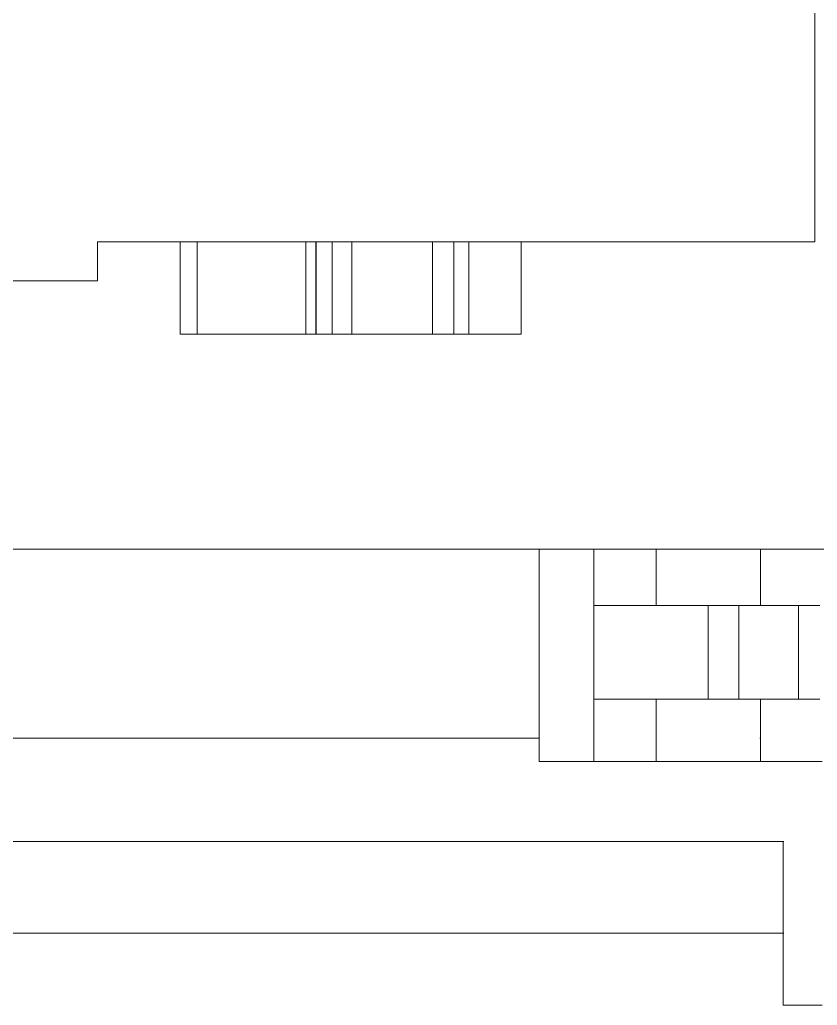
# Model space of a CAD drawing. Header units: millimetres. Extents: x -280308 to 6402717, y -14 to 2073074.
# Drawn here: x -38551.7 to -38367.5, y 639361.7 to 639589.4 of the extents above; entities that cross this region are included whole.
import ezdxf

# ---------------------------------------------------------------- set-up
doc = ezdxf.new("R2010")
doc.units = ezdxf.units.MM
doc.layers.get('0').update_dxf_attribs({"lineweight": 0})
doc.layers.add('A-FURN-EQPM', color=177, linetype='Continuous', lineweight=0)
doc.layers.add('SectionCutEdges', color=7, linetype='Continuous', lineweight=35, true_color=0xa5aeb1)

# ---------------------------------------------------------------- blocks, each defined once
blk = doc.blocks.new('A$Cc6df37c2')
at = {"color": 0, "linetype": 'ByBlock', "lineweight": -2}
for p, q in [((-146.56, -154.5), (-146.56, -175.8)), ((-142.69, -154.5), (-142.69, -175.8)), ((-117.55, -154.5), (-117.55, -175.8)), ((-115.22, -154.5), (-115.18, -154.5)), ((-115.22, -154.5), (-115.22, -175.8)), ((-115.18, -154.5), (-115.18, -175.8)), ((-111.49, -154.5), (-111.49, -175.8)), ((-106.94, -154.5), (-106.94, -175.8)), ((-88.33, -154.5), (-88.33, -175.8)), ((-83.36, -154.5), (-83.36, -175.8)), ((-79.95, -154.5), (-79.95, -175.8)), ((-67.86, -154.5), (-67.86, -175.8)), ((-145.98, -175.8), (-146.56, -175.8)), ((-145.98, -175.8), (-145.31, -175.8)), ((-145.31, -175.8), (-144.57, -175.8)), ((-144.57, -175.8), (-143.83, -175.8)), ((-143.83, -175.8), (-143.14, -175.8)), ((-142.69, -175.8), (-143.14, -175.8)), ((-117.55, -175.8), (-142.69, -175.8)), ((-117.47, -175.8), (-117.55, -175.8)), ((-117.47, -175.8), (-117.28, -175.8)), ((-117.28, -175.8), (-116.16, -175.8)), ((-115.62, -175.8), (-116.16, -175.8)), ((-115.62, -175.8), (-115.24, -175.8)), ((-115.18, -175.8), (-115.24, -175.8)), ((-115.24, -175.8), (-115.22, -175.8)), ((-115.22, -175.8), (-115.18, -175.8)), ((-115.03, -175.8), (-115.18, -175.8)), ((-115.03, -175.8), (-114.37, -175.8)), ((-113.68, -175.8), (-114.37, -175.8)), ((-113.68, -175.8), (-112.96, -175.8)), ((-112.96, -175.8), (-112.23, -175.8)), ((-111.49, -175.8), (-112.23, -175.8)), ((-111.49, -175.8), (-110.79, -175.8)), ((-110.79, -175.8), (-109.66, -175.8)), ((-109.66, -175.8), (-108.64, -175.8)), ((-108.64, -175.8), (-107.78, -175.8)), ((-107.78, -175.8), (-107.11, -175.8)), ((-107.11, -175.8), (-106.94, -175.8)), ((-106.94, -175.8), (-88.33, -175.8)), ((-87.86, -175.8), (-88.33, -175.8)), ((-87.86, -175.8), (-87.56, -175.8)), ((-86.76, -175.8), (-87.56, -175.8)), ((-86.76, -175.8), (-86.28, -175.8)), ((-85.19, -175.8), (-86.28, -175.8)), ((-85.19, -175.8), (-84.6, -175.8)), ((-84.6, -175.8), (-83.99, -175.8)), ((-83.36, -175.8), (-83.99, -175.8)), ((-82.6, -175.8), (-83.36, -175.8)), ((-81.79, -175.8), (-82.6, -175.8)), ((-81.07, -175.8), (-81.79, -175.8)), ((-81.07, -175.8), (-79.95, -175.8)), ((-79.95, -175.8), (-79.7, -175.8)), ((-79.7, -175.8), (-78.68, -175.8)), ((-78.68, -175.8), (-77.92, -175.8)), ((-77.92, -175.8), (-77.02, -175.8)), ((-77.02, -175.8), (-75.98, -175.8)), ((-75.98, -175.8), (-74.83, -175.8)), ((-74.83, -175.8), (-73.56, -175.8)), ((-73.56, -175.8), (-72.22, -175.8)), ((-72.22, -175.8), (-70.8, -175.8)), ((-70.8, -175.8), (-69.34, -175.8)), ((-69.34, -175.8), (-67.86, -175.8)), ((-63.65, -225.45), (-245.35, -225.45)), ((-63.65, -269.11), (-63.65, -225.45)), ((-63.43, -225.45), (-63.65, -225.45)), ((-62.67, -225.45), (-63.43, -225.45)), ((-61.38, -225.45), (-62.67, -225.45)), ((-59.59, -225.45), (-61.38, -225.45)), ((-57.33, -225.45), (-59.59, -225.45)), ((-54.64, -225.45), (-57.33, -225.45)), ((-51.57, -225.45), (-54.64, -225.45)), ((-51.04, -225.45), (-51.57, -225.45)), ((-51.04, -238.53), (-51.04, -225.45)), ((-48.18, -225.45), (-51.04, -225.45)), ((-44.52, -225.45), (-48.18, -225.45)), ((-40.66, -225.45), (-44.52, -225.45)), ((-36.68, -225.45), (-40.66, -225.45)), ((-36.68, -238.53), (-36.68, -225.45)), ((-33.21, -225.45), (-36.68, -225.45)), ((-29.62, -225.45), (-33.21, -225.45)), ((-26.01, -225.45), (-29.62, -225.45)), ((-22.43, -225.45), (-26.01, -225.45)), ((-18.98, -225.45), (-22.43, -225.45)), ((-15.72, -225.45), (-18.98, -225.45)), ((-12.73, -225.45), (-15.72, -225.45)), ((-12.57, -225.45), (-12.73, -225.45)), ((-12.57, -238.53), (-12.57, -225.45)), ((14.65, -225.45), (-12.57, -225.45)), ((-51.04, -260.13), (-51.04, -238.53)), ((-51.04, -238.53), (-48.18, -238.53)), ((-48.18, -238.53), (-44.52, -238.53)), ((-44.52, -238.53), (-40.66, -238.53)), ((-40.66, -238.53), (-36.68, -238.53)), ((-36.68, -238.53), (-33.21, -238.53)), ((-33.21, -238.53), (-29.62, -238.53)), ((-29.62, -238.53), (-26.01, -238.53)), ((-26.01, -238.53), (-24.67, -238.53)), ((-24.67, -260.13), (-24.67, -238.53)), ((-24.67, -238.53), (-24.56, -238.53)), ((-24.13, -238.53), (-24.56, -238.53)), ((-24.13, -238.53), (-23.54, -238.53)), ((-22.82, -238.53), (-23.54, -238.53)), ((-22.43, -238.53), (-22.82, -238.53)), ((-21.96, -238.53), (-22.43, -238.53)), ((-20.99, -238.53), (-21.96, -238.53)), ((-19.92, -238.53), (-20.99, -238.53)), ((-18.98, -238.53), (-19.92, -238.53)), ((-18.78, -238.53), (-18.98, -238.53)), ((-17.57, -238.53), (-18.78, -238.53)), ((-17.57, -238.53), (-15.86, -238.53)), ((-17.57, -260.13), (-17.57, -238.53)), ((-15.86, -238.53), (-15.72, -238.53)), ((-15.72, -238.53), (-14.15, -238.53)), ((-14.15, -238.53), (-12.73, -238.53)), ((-12.73, -238.53), (-12.57, -238.53)), ((-12.57, -238.53), (-12.46, -238.53)), ((-12.46, -238.53), (-10.82, -238.53)), ((-10.82, -238.53), (-9.26, -238.53)), ((-9.26, -238.53), (-7.79, -238.53)), ((-7.79, -238.53), (-6.44, -238.53)), ((-6.44, -238.53), (-5.22, -238.53)), ((-5.22, -238.53), (-4.16, -238.53)), ((-4.16, -238.53), (-3.75, -238.53)), ((-3.75, -238.53), (-3.41, -238.53)), ((-3.75, -260.13), (-3.75, -238.53)), ((-3.41, -238.53), (-2.63, -238.53)), ((-2.63, -238.53), (-1.61, -238.53)), ((-1.61, -238.53), (-0.35, -238.53)), ((-0.35, -238.53), (1.11, -238.53)), ((-51.04, -260.13), (-48.18, -260.13)), ((-51.04, -260.13), (-51.04, -274.53)), ((-48.18, -260.13), (-44.52, -260.13)), ((-44.52, -260.13), (-40.66, -260.13)), ((-40.66, -260.13), (-36.68, -260.13)), ((-36.68, -260.13), (-33.21, -260.13)), ((-36.68, -260.13), (-36.68, -274.53)), ((-33.21, -260.13), (-29.62, -260.13)), ((-29.62, -260.13), (-26.01, -260.13)), ((-26.01, -260.13), (-24.67, -260.13)), ((-24.56, -260.13), (-24.67, -260.13)), ((-24.13, -260.13), (-24.56, -260.13)), ((-23.54, -260.13), (-24.13, -260.13)), ((-22.82, -260.13), (-23.54, -260.13)), ((-22.43, -260.13), (-22.82, -260.13)), ((-21.96, -260.13), (-22.43, -260.13)), ((-20.99, -260.13), (-21.96, -260.13)), ((-19.92, -260.13), (-20.99, -260.13)), ((-18.98, -260.13), (-19.92, -260.13)), ((-18.78, -260.13), (-18.98, -260.13)), ((-17.57, -260.13), (-18.78, -260.13)), ((-17.57, -260.13), (-15.86, -260.13)), ((-15.86, -260.13), (-15.72, -260.13)), ((-15.72, -260.13), (-14.15, -260.13)), ((-14.15, -260.13), (-12.73, -260.13)), ((-12.73, -260.13), (-12.57, -260.13)), ((-12.57, -260.13), (-12.57, -269.11)), ((-12.57, -260.13), (-12.46, -260.13)), ((-12.46, -260.13), (-10.82, -260.13)), ((-10.82, -260.13), (-9.26, -260.13)), ((-9.26, -260.13), (-7.79, -260.13)), ((-7.79, -260.13), (-6.44, -260.13)), ((-6.44, -260.13), (-5.22, -260.13)), ((-5.22, -260.13), (-4.16, -260.13)), ((-4.16, -260.13), (-3.75, -260.13)), ((-3.75, -260.13), (-3.41, -260.13)), ((-3.41, -260.13), (-2.63, -260.13)), ((-2.63, -260.13), (-1.61, -260.13)), ((-1.61, -260.13), (-0.35, -260.13)), ((-0.35, -260.13), (1.11, -260.13)), ((-63.65, -269.11), (-245.35, -269.11)), ((-63.65, -274.53), (-63.65, -269.11)), ((-12.57, -269.11), (-12.73, -269.11)), ((-12.57, -269.11), (-12.57, -274.53)), ((-63.65, -274.53), (-63.43, -274.53)), ((-62.67, -274.53), (-63.43, -274.53)), ((-62.67, -274.53), (-61.38, -274.53)), ((-61.38, -274.53), (-59.59, -274.53)), ((-59.59, -274.53), (-57.33, -274.53)), ((-57.33, -274.53), (-54.64, -274.53)), ((-54.64, -274.53), (-51.57, -274.53)), ((-51.57, -274.53), (-51.04, -274.53)), ((-51.04, -274.53), (-48.18, -274.53)), ((-48.18, -274.53), (-44.52, -274.53)), ((-44.52, -274.53), (-40.66, -274.53)), ((-40.66, -274.53), (-36.68, -274.53)), ((-36.68, -274.53), (-33.21, -274.53)), ((-33.21, -274.53), (-29.62, -274.53)), ((-29.62, -274.53), (-26.01, -274.53)), ((-26.01, -274.53), (-22.43, -274.53)), ((-22.43, -274.53), (-18.98, -274.53)), ((-18.98, -274.53), (-15.72, -274.53)), ((-15.72, -274.53), (-12.73, -274.53)), ((-12.73, -274.53), (-12.57, -274.53)), ((-12.57, -274.53), (-7.13, -274.53)), ((-7.13, -274.53), (-6.37, -274.53)), ((-6.37, -274.53), (-5.08, -274.53)), ((-5.08, -274.53), (-3.29, -274.53)), ((-3.29, -274.53), (-1.03, -274.53)), ((-1.03, -274.53), (1.66, -274.53)), ((-7.35, -293.03), (-301.65, -293.03)), ((-7.13, -293.03), (-7.35, -293.03)), ((-7.35, -293.03), (-7.35, -295.32)), ((-7.35, -297.71), (-7.35, -295.32)), ((-7.35, -300.22), (-7.35, -297.71)), ((-7.35, -302.85), (-7.35, -300.22)), ((-7.35, -305.57), (-7.35, -302.85)), ((-7.35, -308.38), (-7.35, -305.57)), ((-7.35, -311.26), (-7.35, -308.38)), ((-7.35, -314.19), (-7.35, -311.26)), ((-301.65, -314.19), (-7.35, -314.19)), ((-7.35, -330.83), (-7.35, -314.19)), ((-7.35, -314.19), (-7.13, -314.19)), ((-7.13, -330.83), (-7.35, -330.83)), ((-6.37, -330.83), (-7.13, -330.83)), ((-6.37, -330.83), (-5.08, -330.83)), ((-5.08, -330.83), (-3.29, -330.83)), ((-3.29, -330.83), (-1.03, -330.83)), ((-1.03, -330.83), (1.66, -330.83))]:
    blk.add_line(p, q, dxfattribs=at)
at = {"layer": 'SectionCutEdges', "color": 0, "linetype": 'ByBlock', "lineweight": -2}
for p, q in [((0, -91.5), (0, -127.5)), ((0, -154.5), (0, -127.5)), ((-165.68, -163.5), (-165.68, -154.5)), ((-165.68, -154.5), (-146.56, -154.5)), ((-146.56, -154.5), (-145.98, -154.5)), ((-145.98, -154.5), (-145.31, -154.5)), ((-145.31, -154.5), (-144.57, -154.5)), ((-144.57, -154.5), (-143.83, -154.5)), ((-143.83, -154.5), (-143.14, -154.5)), ((-143.14, -154.5), (-142.69, -154.5)), ((-142.69, -154.5), (-117.55, -154.5)), ((-117.55, -154.5), (-117.47, -154.5)), ((-117.47, -154.5), (-117.28, -154.5)), ((-117.28, -154.5), (-116.16, -154.5)), ((-116.16, -154.5), (-115.62, -154.5)), ((-115.18, -154.5), (-115.62, -154.5)), ((-115.18, -154.5), (-115.03, -154.5)), ((-115.03, -154.5), (-114.37, -154.5)), ((-114.37, -154.5), (-113.68, -154.5)), ((-113.68, -154.5), (-112.96, -154.5)), ((-112.96, -154.5), (-112.23, -154.5)), ((-112.23, -154.5), (-111.49, -154.5)), ((-111.49, -154.5), (-110.79, -154.5)), ((-110.79, -154.5), (-109.66, -154.5)), ((-109.66, -154.5), (-108.64, -154.5)), ((-108.64, -154.5), (-107.78, -154.5)), ((-107.78, -154.5), (-107.11, -154.5)), ((-107.11, -154.5), (-106.94, -154.5)), ((-106.94, -154.5), (-88.33, -154.5)), ((-87.86, -154.5), (-88.33, -154.5)), ((-87.86, -154.5), (-87.56, -154.5)), ((-87.56, -154.5), (-86.76, -154.5)), ((-86.76, -154.5), (-86.28, -154.5)), ((-85.19, -154.5), (-86.28, -154.5)), ((-85.19, -154.5), (-84.6, -154.5)), ((-83.99, -154.5), (-84.6, -154.5)), ((-83.99, -154.5), (-83.36, -154.5)), ((-83.36, -154.5), (-82.6, -154.5)), ((-82.6, -154.5), (-81.79, -154.5)), ((-81.79, -154.5), (-81.07, -154.5)), ((-81.07, -154.5), (-79.95, -154.5)), ((-79.95, -154.5), (-79.7, -154.5)), ((-78.68, -154.5), (-79.7, -154.5)), ((-78.68, -154.5), (-77.92, -154.5)), ((-77.92, -154.5), (-77.02, -154.5)), ((-77.02, -154.5), (-75.98, -154.5)), ((-75.98, -154.5), (-74.83, -154.5)), ((-74.83, -154.5), (-73.56, -154.5)), ((-73.56, -154.5), (-72.22, -154.5)), ((-72.22, -154.5), (-70.8, -154.5)), ((-70.8, -154.5), (-69.34, -154.5)), ((-69.34, -154.5), (-67.86, -154.5)), ((-67.86, -154.5), (0, -154.5)), ((-195.92, -163.5), (-165.68, -163.5))]:
    blk.add_line(p, q, dxfattribs=at)
blk = doc.blocks.new('A$C834590f0')
at = {"layer": 'A-FURN-EQPM', "color": 32, "ltscale": 0.25, "true_color": 0xdd6108}
blk.add_blockref('A$Cc6df37c2', (-62675.99, -8538.81), dxfattribs=at)
blk = doc.blocks.new('A$C52fb07ff')
at = {"ltscale": 0.25}
blk.add_blockref('A$C834590f0', (70322.8, -713.83), dxfattribs=at)
blk = doc.blocks.new('aa')
at = {"ltscale": 0.25}
blk.add_blockref('A$C52fb07ff', (-46014.9, 648945.22), dxfattribs=at)

msp = doc.modelspace()

# ---------------------------------------------------------------- block references
msp.add_blockref('aa', (0, 0))

doc.saveas('drawing.dxf')
